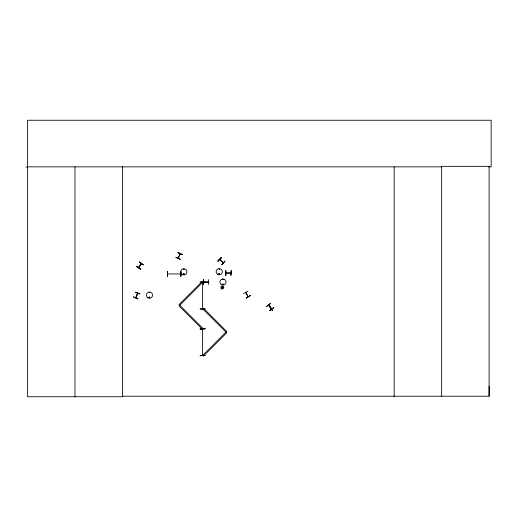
<?xml version="1.0" encoding="UTF-8"?>
<svg xmlns="http://www.w3.org/2000/svg" width="517" height="517" viewBox="0 0 517 517"><rect width="100%" height="100%" fill="white"/><g stroke="black" fill="none" stroke-linecap="round" stroke-linejoin="round"><path stroke-width="0.78" d="M488.733 166.855L491.15 166.855L491.15 120.241L27.517 120.241L27.517 396.759L122.503 396.759L122.439 396.216L489.088 396.216L489.16 386.218M202.483 282.482L202.483 308.727L202.703 308.281L202.709 308.83L226.692 332.825L203.401 356.116L202.703 354.875M202.535 328.974L202.535 355.431L202.729 354.979M149.213 292.57L149.749 292.641L149.251 292.512M149.006 297.449C150.253 295.853 149.749 299.175 149.058 297.333M183.367 274.165C184.776 272.879 183.845 275.399 183.457 274.385M184.104 269.363L183.651 269.099L184.02 269.467M183.522 274.081C184.11 275.283 184.252 273.235 183.587 274.016M219.492 269.234L219.04 268.969L219.402 269.338M222.704 279.419L223.202 279.619L222.756 279.361M222.678 284.285C223.305 285.565 223.266 283.154 222.678 284.434M223.409 284.363C222.045 285.914 222.95 282.541 223.376 284.602M222.136 288.428L223.15 287.717L222.439 286.702L221.418 287.413L222.136 288.428L222.265 287.704M222.31 287.426L222.439 286.702M136.133 297.288L135.7 297.734M137.651 293.682L137.645 293.191M137.58 293.223L135.855 297.798M180.233 253.815L178.139 258.222M202.509 354.985L202.729 355.321M268.898 305.043C279.826 321.807 261.208 294.393 271.464 309.03M135.693 297.618L137.625 293.242M219.66 259.508L223.182 262.953M141.141 263.941L141.225 263.463M180.491 273.952L167.566 273.952M149.2 297.372C150.382 296.571 149.142 298.645 149.277 297.236M218.975 273.887C219.357 275.303 219.68 272.847 218.943 274.113M133.399 297.049L137.949 298.975M135.454 292.254L140.094 293.966L135.467 292.221M135.945 297.727L137.793 293.326M178.158 258.17L180.084 253.679M271.709 308.985L268.795 304.991M203.692 282.075L204.137 282.295M245.704 292.448L248.128 296.758M139.39 261.912L143.39 264.827M141.193 263.508L138.511 267.535L139.041 267.257M141.341 263.625L138.653 267.625M141.458 263.618L138.653 267.67M140.456 269.221L136.501 266.249L140.469 269.202M143.351 264.878L139.377 261.932M138.808 267.703L141.484 263.644M218.846 273.81C220.908 273.293 218.077 275.464 219.111 273.603M219.434 274.243L219.512 273.958M208.629 282.043L208.08 282.217L208.629 282.217M230.899 273.157L225.987 273.118M221.722 288.24L222.194 287.672M222.375 287.458L222.853 286.89M217.993 261.175L221.463 257.66M217.812 261.001L221.282 257.485M202.722 308.849L203.401 308.171L226.692 331.462L202.722 355.438M266.688 306.445L270.559 303.363L266.727 306.497M269.661 310.517L273.674 307.634M269.79 310.691L273.784 307.783M243.604 293.585L247.914 291.174M221.463 287.866L222.155 287.614M222.42 287.517L223.111 287.265M219.79 259.36L223.312 262.798M226.091 272.924L230.925 272.95M183.729 273.732L184.065 273.777M223.079 284.789L222.743 284.744M180.911 276.505L180.898 271.561L180.898 276.505M208.584 282.179L203.795 282.295M208.577 282.217L203.795 282.269M200.15 282.36L205.087 282.088M205.087 282.36L200.15 282.114L208.525 282.017M203.433 284.634L203.672 279.691L203.452 284.634M208.648 284.602L208.648 279.658M205.094 308.882L200.15 308.849M200.15 309.101L205.094 309.069M200.15 328.922L205.087 328.89M202.709 329.025L202.709 329.523L202.703 328.974M25.85 167.049L27.517 167.043M27.517 166.855L441.634 166.855M225.709 270.565L225.735 275.503M245.872 292.409L248.076 296.668M221.418 287.413L222.148 287.542L221.612 287M222.426 287.588L223.15 287.717M177.906 252.71L182.462 254.623M133.476 296.855L138.02 298.807M136.462 266.307L140.592 269.021M222.394 287.652L222.956 288.131M221.987 286.741L222.239 287.433M222.336 287.698L222.588 288.389M203.608 279.691L203.672 284.634M202.703 354.927L202.709 355.373M489.088 396.216L489.088 166.319L441.634 166.319L441.634 396.216M394.174 166.855L394.174 396.759M225.916 270.565L225.916 275.503M122.432 166.855L122.432 396.759M74.978 166.855L74.978 396.759M175.948 257.279L180.381 259.476L175.935 257.311M178.003 252.483L182.443 254.674L178.003 252.483M221.412 257.615L217.941 261.13L221.438 257.634M225.005 261.156L221.703 264.84L224.979 261.13M202.36 281.28L179.069 304.571L203.039 328.541L202.36 329.219L179.069 305.928L203.039 281.959L202.36 281.28M221.231 286.431C219.822 292.79 227.706 285.507 221.231 286.431M250.383 295.453L246.241 298.16L250.383 295.453M167.527 271.567L167.411 276.505L167.527 271.567M205.087 328.683L200.15 328.986L205.087 328.683M205.094 355.412L200.15 355.715L205.094 355.412M231.202 270.565L230.925 275.503L231.177 270.565M221.425 284.718A3.083 3.083 0 0 0 226.045 282.049A3.083 3.083 0 0 0 221.425 279.38A3.083 3.083 0 0 0 221.425 284.718M182.281 274.559A3.128 3.128 0 0 0 186.967 271.858A3.128 3.128 0 0 0 182.281 269.15A3.128 3.128 0 0 0 182.281 274.559M147.94 297.811A3.089 3.089 0 0 0 152.573 295.136A3.089 3.089 0 0 0 147.94 292.46A3.089 3.089 0 0 0 147.94 297.811M217.689 274.398A3.083 3.083 0 0 0 222.31 271.729A3.083 3.083 0 0 0 217.689 269.053A3.083 3.083 0 0 0 217.689 274.398"/></g></svg>
